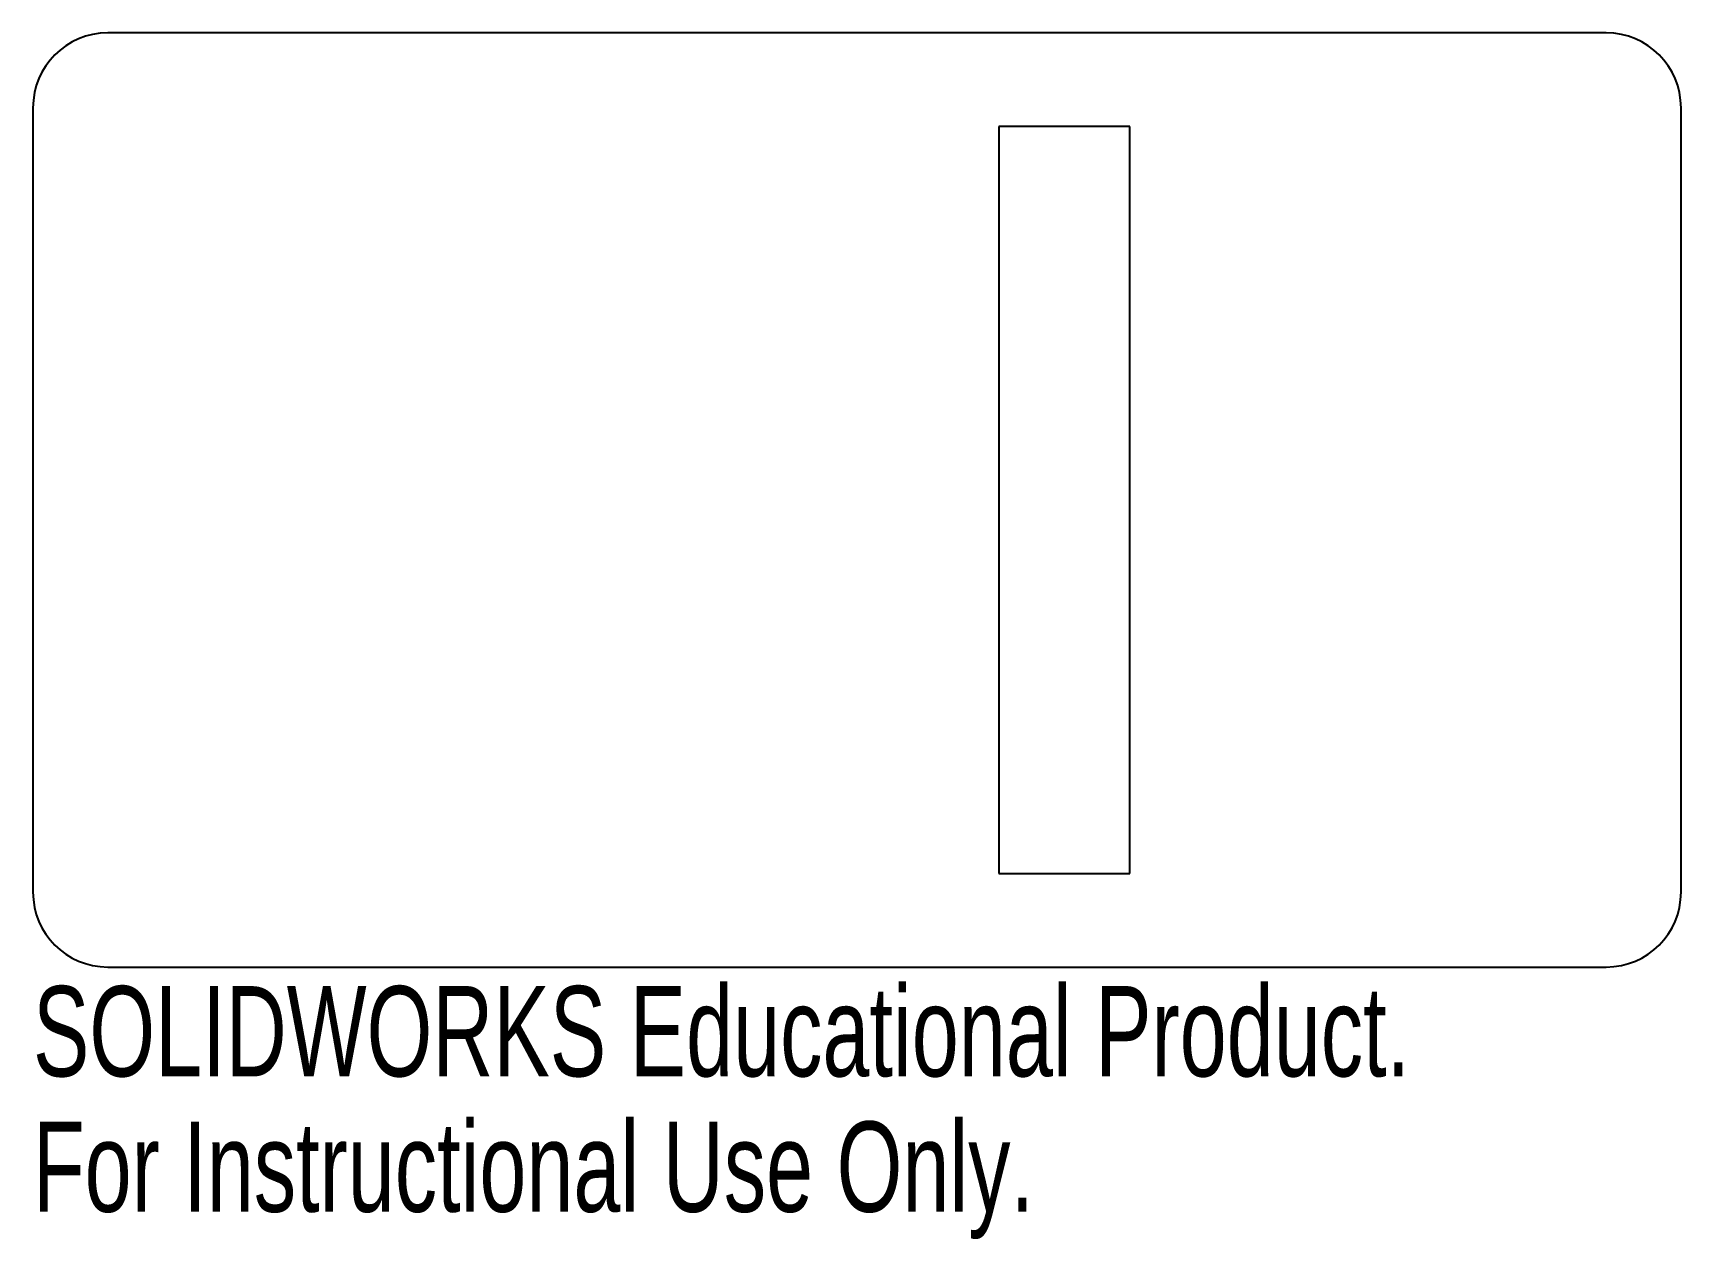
# Model space of a CAD drawing. Header units: millimetres. Extents: x -44.1 to 44.1, y -39.6 to 25.
import ezdxf

# ---------------------------------------------------------------- set-up
doc = ezdxf.new("R2010")
doc.units = ezdxf.units.MM
doc.styles.add('SLDTEXTSTYLE0', font='TXT', dxfattribs={"width": 0.7})

msp = doc.modelspace()

# ---------------------------------------------------------------- linework, layer by layer
at = {"color": 7, "linetype": 'Continuous', "lineweight": 25}
for p, q in [((40.09, 25), (-40.09, 25)), ((-44.09, 21), (-44.09, -21)), ((44.09, -21), (44.09, 21)), ((7.59, 20), (7.59, -20)), ((14.59, 20), (7.59, 20)), ((14.59, -20), (14.59, 20)), ((7.59, -20), (14.59, -20)), ((-40.09, -25), (40.09, -25))]:
    msp.add_line(p, q, dxfattribs=at)
for centre, start, end in [((-40.09, 21), 90, 180), ((40.09, 21), 0, 90), ((-40.09, -21), 180, 270), ((40.09, -21), 270, 0)]:
    msp.add_arc(centre, 4, start, end, dxfattribs=at)

# ---------------------------------------------------------------- texts
at = {"color": 7, "linetype": 'Continuous', "char_height": 4.83362, "attachment_point": 1, "style": 'SLDTEXTSTYLE0'}
for s, insert in [('SOLIDWORKS Educational Product.', (-44.09, -26.02)), ('For Instructional Use Only.', (-44.09, -33.27))]:
    msp.add_mtext(s, dxfattribs=dict(at, insert=insert))

doc.saveas('drawing.dxf')
